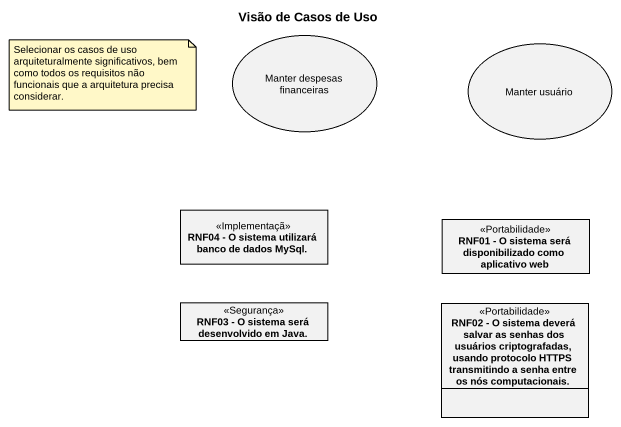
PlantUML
@startuml
title Visão de Casos de Uso
allowmixing
hide circle
hide empty members
usecase "Manter despesas financeiras" as Manter_despesas_financeiras
usecase "Manter usuário" as Manter_usuário
class "RNF04 - O sistema utilizará banco de dados MySql." as RNF04_O_sistema_utilizará <<Implementaçã>>
class "RNF01 - O sistema será disponibilizado como aplicativo web" as RNF01_O_sistema_será <<Portabilidade>>
class "RNF03 - O sistema será desenvolvido em Java." as RNF03_O_sistema_será <<Segurança>>
class "RNF02 - O sistema deverá salvar as senhas dos usuários criptografadas, usando protocolo HTTPS transmitindo a senha entre os nós computacionais." as RNF02_O_sistema_deverá <<Portabilidade>>
note as N1
  Selecionar os casos de uso arquiteturalmente significativos, bem como todos os requisitos não funcionais que a arquitetura precisa considerar.
end note
@enduml
